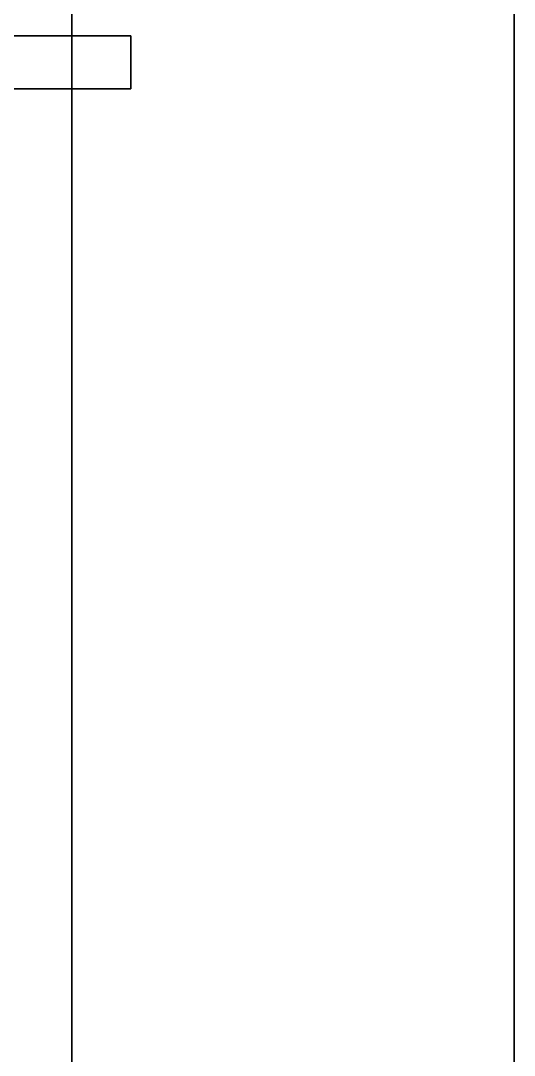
# Model space of a CAD drawing. Extents: x -150 to 2334, y -150 to 2984.
# Drawn here: x 2166.7 to 2334, y 1892.3 to 2242.9 of the extents above; entities that cross this region are included whole.
import ezdxf

# ---------------------------------------------------------------- set-up
doc = ezdxf.new("R2010")
doc.units = 0
for name, color, linetype in [('LAYER0', 7, 'CONTINUOUS'), ('LAYER3', 7, 'CONTINUOUS'), ('LAYER5', 7, 'CONTINUOUS'), ('LAYER728', 251, 'CONTINUOUS')]:
    doc.layers.add(name, color=color, linetype=linetype)

msp = doc.modelspace()

# ---------------------------------------------------------------- linework, layer by layer
at = {"layer": 'LAYER0', "invisible_edges": 1}
for points in [[(2334, 2984, -5), (-150, -150, -5), (-150, 2984, -5), (2334, 2984, -5)], [(-150, -150, -5), (2334, 2984, -5), (2334, -150, -5), (-150, -150, -5)], [(2334, -150), (-150, 2984), (-150, -150), (2334, -150)], [(-150, 2984), (2334, -150), (2334, 2984), (-150, 2984)], [(2334, 2984, -5), (2334, -150), (2334, -150, -5), (2334, 2984, -5)], [(2334, -150), (2334, 2984, -5), (2334, 2984), (2334, -150)]]:
    msp.add_3dface(points, dxfattribs=at)
at = {"layer": 'LAYER3', "invisible_edges": 1}
for points in [[(2334, 2984), (2184, 0), (2184, 2834), (2334, 2984)], [(2184, 0), (2334, 2984), (2334, -150), (2184, 0)], [(2184, 2834, 2400), (2334, -150, 2400), (2334, 2984, 2400), (2184, 2834, 2400)], [(2334, 2984), (2334, -150, 2400), (2334, -150), (2334, 2984)], [(2334, -150, 2400), (2334, 2984), (2334, 2984, 2400), (2334, -150, 2400)], [(2184, 2834, 2400), (2184, 0), (2184, 0, 2400), (2184, 2834, 2400)], [(2184, 0), (2184, 2834, 2400), (2184, 2834), (2184, 0)], [(2334, -150, 2400), (2184, 2834, 2400), (2184, 0, 2400), (2334, -150, 2400)]]:
    msp.add_3dface(points, dxfattribs=at)
at = {"layer": 'LAYER5'}
for points, invisible_edges in [([(2164, 2814), (2184, 2834), (2164, 20), (2164, 2814)], 3), ([(2184, 0), (2164, 20), (2184, 2834), (2184, 0)], 3), ([(2184, 2834, 100), (2164, 2814, 100), (2184, 0, 100), (2184, 2834, 100)], 3), ([(2184, 2834), (2184, 0, 100), (2184, 0), (2184, 2834)], 1), ([(2184, 0, 100), (2184, 2834), (2184, 2834, 100), (2184, 0, 100)], 1), ([(2164, 20, 100), (2184, 0, 100), (2164, 2814, 100), (2164, 20, 100)], 3)]:
    msp.add_3dface(points, dxfattribs=dict(at, invisible_edges=invisible_edges))
at = {"layer": 'LAYER728', "invisible_edges": 1}
for points in [[(2204, 2237.792, 2420), (1632, 2219.792, 2420), (2204, 2219.792, 2420), (2204, 2237.792, 2420)], [(1632, 2219.792, 2420), (2204, 2237.792, 2420), (1632, 2237.792, 2420), (1632, 2219.792, 2420)], [(1632, 2237.792, 2350), (2204, 2219.792, 2350), (1632, 2219.792, 2350), (1632, 2237.792, 2350)], [(2204, 2219.792, 2350), (1632, 2237.792, 2350), (2204, 2237.792, 2350), (2204, 2219.792, 2350)], [(2204, 2237.792, 2420), (1632, 2237.792, 2350), (1632, 2237.792, 2420), (2204, 2237.792, 2420)], [(1632, 2237.792, 2350), (2204, 2237.792, 2420), (2204, 2237.792, 2350), (1632, 2237.792, 2350)], [(2204, 2219.792, 2350), (2204, 2237.792, 2420), (2204, 2219.792, 2420), (2204, 2219.792, 2350)], [(2204, 2237.792, 2420), (2204, 2219.792, 2350), (2204, 2237.792, 2350), (2204, 2237.792, 2420)], [(2204, 2219.792, 2350), (1632, 2219.792, 2420), (1632, 2219.792, 2350), (2204, 2219.792, 2350)], [(1632, 2219.792, 2420), (2204, 2219.792, 2350), (2204, 2219.792, 2420), (1632, 2219.792, 2420)]]:
    msp.add_3dface(points, dxfattribs=at)

doc.saveas('drawing.dxf')
